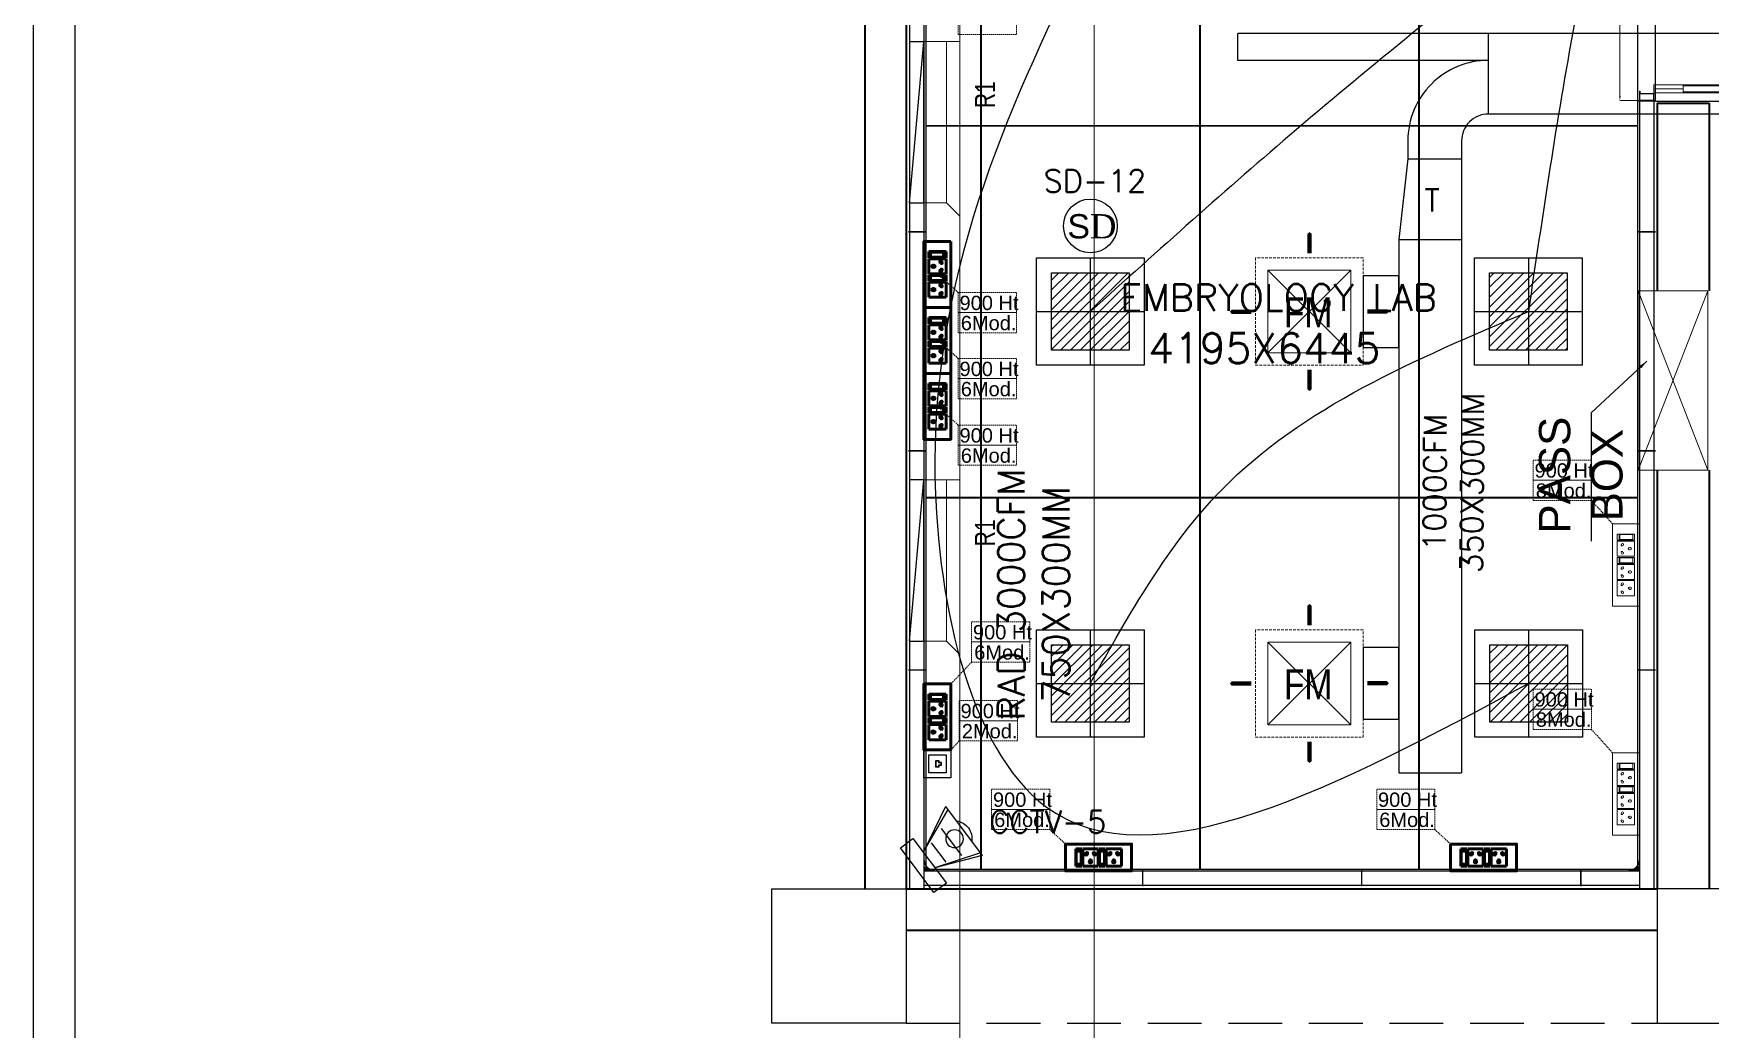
# Model space of a CAD drawing. Extents: x 3505867 to 3988380, y -625948 to -590408.
# Drawn here: x 3505867 to 3515231, y -613738 to -608179 of the extents above; entities that cross this region are included whole.
import ezdxf
from ezdxf.enums import TextEntityAlignment as Align

# ---------------------------------------------------------------- set-up
doc = ezdxf.new("R2010")
doc.units = 0
doc.header["$LTSCALE"] = 6
doc.header["$MEASUREMENT"] = 0
for name, pattern in [('1', [0]), ('CONTINU', [0]), ('DASHED', [0.75, 0.5, -0.25]), ('DASHED2', [0.375, 0.25, -0.125]), ('HIDDEN', [0.375, 0.25, -0.125])]:
    doc.linetypes.add(name, pattern=pattern)
doc.layers.get('0').update_dxf_attribs({"linetype": 'CONTINUOUS'})
doc.layers.get('Defpoints').update_dxf_attribs({"linetype": 'CONTINUOUS'})
for name, color, linetype, lineweight in [('0 Room description', 6, 'CONTINUOUS', 5), ('0 Room Dimensions', 7, 'CONTINUOUS', 0), ('Ahlada 50mm Ceiling Panels', 191, 'CONTINUOUS', 0), ('Ahlada Coving', 3, 'CONTINUOUS', 0), ('Double Leaf Door', 4, 'CONTINUOUS', 18), ('ELE- DBS', 1, 'CONTINUOUS', 9), ('ELE. 2N0S OF 6-16 UPS SOCKETS', 191, 'CONTINUOUS', 15), ('ELE. DB', 1, 'CONTINUOUS', 9), ('FA-BELOW SMOKE DERECTOR', 1, 'CONTINUOUS', 25), ('HTL-AC UNIT', 5, 'CONTINUOUS', 25), ('MEP_HVAC_RA_DUCT', 1, 'CONTINUOUS', 9), ('MEP_HVAC_RA_RAISERS', 3, 'CONTINUOUS', 0), ('Partition-80WP', 7, 'CONTINUOUS', 5), ('Supply Diffusers', 3, 'CONTINUOUS', 0), ('WALL', 10, 'CONTINUOUS', 35), ('WIN', 151, 'CONTINUOUS', 9)]:
    doc.layers.add(name, color=color, linetype=linetype, lineweight=lineweight)
for name, color, linetype in [('80 mm Wall', 5, 'CONTINUOUS'), ('Chajja', 7, 'CONTINUOUS'), ('COL', 5, 'CONTINUOUS'), ('DIM', 7, 'CONTINUOUS'), ('ELE-8M 6-16A UPS SOCKET', 223, 'CONTINUOUS'), ('ELE.LAN POINT', 3, 'CONTINUOUS'), ('FA-FIRE TEXT', 7, 'CONTINUOUS'), ('LV.CC CEMARA', 66, 'CONTINUOUS'), ('MEP_HVAC_SUPPLY_AIR_DUCT', 3, 'CONTINUOUS'), ('MEP_HVAC_SUPPLY_DIFFUSER', 5, 'CONTINUOUS'), ('MEP_HVAC_TEXT', 7, 'CONTINUOUS'), ('TEXT', 5, 'CONTINUOUS')]:
    doc.layers.add(name, color=color, linetype=linetype)
doc.layers.add('CFT_LOOPING', color=7, linetype='1', lineweight=0, true_color=0xd6d600)
doc.layers.add('ELE-42W EMERGENCY DOWN LIGHT', color=7, linetype='CONTINUOUS', true_color=0x608ec6)
doc.layers.add('ELE-LIGHTING WIRING', color=7, linetype='CONTINUOUS', true_color=0x63d7b6)
doc.styles.add('ARIAL', font='')
doc.styles.add('ARIEL', font='', dxfattribs={"width": 0.75})
doc.styles.add('PDF Times New Roman', font='')
doc.styles.add('ROMAN', font='', dxfattribs={"width": 0.8})
doc.styles.add('ROMANS', font='romans.shx')
doc.styles.add('SIMPLEX', font='SIMPLEX')
doc.styles.get("Standard").update_dxf_attribs({"font": 'SIMPLEX'})
doc.styles.add('VERDANA', font='')
doc.styles.get('ARIAL').set_extended_font_data('Arial')
doc.styles.get('ARIEL').set_extended_font_data('SansSerif')
doc.styles.get('PDF Times New Roman').set_extended_font_data('Times New Roman')
doc.styles.get('ROMAN').set_extended_font_data('Arial')
doc.styles.get('VERDANA').set_extended_font_data('Verdana')
doc.dimstyles.new('AEPL1', dxfattribs={"dimtxt": 100, "dimasz": 25, "dimexe": 1.25, "dimexo": 50, "dimtad": 0, "dimdec": 0, "dimtxsty": 'ROMANS', "dimcen": 2.5, "dimclrd": 250, "dimclre": 250, "dimadec": 0, "dimazin": 0, "dimtfac": 1, "dimtdec": 0, "dimtmove": 0, "dimatfit": 3, "dimfxl": 1, "dimlwd": 0, "dimlwe": 0, "dimarcsym": 0})
doc.dimstyles.new('TEXT', dxfattribs={"dimscale": 0, "dimtxt": 500, "dimasz": 100, "dimexe": 75, "dimexo": 100, "dimgap": 50, "dimtad": 0, "dimdec": 0, "dimzin": 0, "dimdsep": 46, "dimtxsty": 'ARIAL', "dimblk": 'OBLIQUE', "dimcen": 0.09, "dimdle": 100, "dimclrd": 256, "dimclre": 256, "dimclrt": 6, "dimadec": 0, "dimazin": 0, "dimtfac": 1, "dimtdec": 0, "dimtofl": 0, "dimtmove": 2, "dimatfit": 3, "dimfxl": 1, "dimfrac": 2, "dimtolj": 1, "dimtzin": 0, "dimarcsym": 0})

# ---------------------------------------------------------------- blocks, each defined once
blk = doc.blocks.new('_Oblique')
at = {"color": 0, "linetype": 'ByBlock', "lineweight": -2}
blk.add_line((-0.5, -0.5), (0.5, 0.5), dxfattribs=at)
blk = doc.blocks.new('1500x80')
at = {"layer": 'Double Leaf Door'}
for points in [[(99336.2, -25417.9), (99341.1, -25417.9), (99341.1, -25121.4), (99336.2, -25121.4)], [(99379.8, -25121.4), (99374.8, -25121.4), (99374.8, -25417.9), (99379.8, -25417.9)], [(100704.2, -25121.4), (100709.2, -25121.4), (100709.2, -25417.9), (100704.2, -25417.9)], [(100747.8, -25417.9), (100742.9, -25417.9), (100742.9, -25121.4), (100747.8, -25121.4)]]:
    blk.add_hatch(color=6, dxfattribs=at).paths.add_polyline_path(points)
at = {"layer": 'Double Leaf Door', "color": 8}
for p, q in [((99321.8, -24985.1), (99321.8, -25003.1)), ((99336.2, -24983.1), (99323.7, -24983.1)), ((99336.2, -25581.8), (99336.2, -24927.6)), ((99336.2, -24927.6), (99379.8, -24927.6)), ((99336.2, -24983.1), (99336.2, -25005)), ((99358, -25121.4), (99358, -24927.6)), ((99379.8, -24927.6), (99379.8, -25581.8)), ((100747.8, -24927.6), (100704.2, -24927.6)), ((100704.2, -24927.6), (100704.2, -25581.8)), ((100726, -25121.4), (100726, -24927.6)), ((100747.8, -25581.8), (100747.8, -24927.6)), ((100747.8, -24983.1), (100760.3, -24983.1)), ((100747.8, -24983.1), (100747.8, -25005)), ((100762.2, -24985.1), (100762.2, -25003.1)), ((99323.7, -25005), (99336.2, -25005)), ((100760.3, -25005), (100747.8, -25005)), ((99358, -25581.8), (99358, -25417.9)), ((100726, -25581.8), (100726, -25417.9)), ((99292, -25581.8), (99292, -25661.8)), ((99332.2, -25581.8), (99292, -25581.8)), ((99294, -25583.8), (99294, -25659.8)), ((99330.2, -25583.8), (99294, -25583.8)), ((99330.2, -25658.9), (99330.2, -25583.8)), ((99332.2, -25656.9), (99332.2, -25581.8)), ((99344.1, -25656.9), (99332.2, -25656.9)), ((99379.8, -25581.8), (99336.2, -25581.8)), ((99344.1, -25661.8), (99344.1, -25656.9)), ((100704.2, -25581.8), (100747.8, -25581.8)), ((100739.9, -25661.8), (100739.9, -25656.9)), ((100739.9, -25656.9), (100751.8, -25656.9)), ((100751.8, -25656.9), (100751.8, -25581.8)), ((100751.8, -25581.8), (100792, -25581.8)), ((100753.8, -25658.9), (100753.8, -25583.8)), ((100753.8, -25583.8), (100790, -25583.8)), ((100790, -25583.8), (100790, -25659.8)), ((100792, -25581.8), (100792, -25661.8)), ((99292, -25661.8), (99332.2, -25661.8)), ((99294, -25659.8), (99332.2, -25659.8)), ((99342.1, -25658.9), (99330.2, -25658.9)), ((99332.2, -25659.8), (99342.1, -25659.8)), ((99332.2, -25661.8), (99344.1, -25661.8)), ((99342.1, -25659.8), (99342.1, -25658.9)), ((100751.8, -25661.8), (100739.9, -25661.8)), ((100741.9, -25659.8), (100741.9, -25658.9)), ((100741.9, -25658.9), (100753.8, -25658.9)), ((100751.8, -25659.8), (100741.9, -25659.8)), ((100790, -25659.8), (100751.8, -25659.8)), ((100792, -25661.8), (100751.8, -25661.8))]:
    blk.add_line(p, q, dxfattribs=at)
at = {"layer": 'Double Leaf Door', "color": 6}
for p, q in [((99379.8, -25121.4), (99336.2, -25121.4)), ((99336.2, -25121.4), (99336.2, -25417.9)), ((99341.1, -25417.9), (99341.1, -25121.4)), ((99374.8, -25417.9), (99374.8, -25121.4)), ((99379.8, -25417.9), (99379.8, -25121.4)), ((100704.2, -25417.9), (100704.2, -25121.4)), ((100704.2, -25121.4), (100747.8, -25121.4)), ((100709.2, -25417.9), (100709.2, -25121.4)), ((100742.9, -25417.9), (100742.9, -25121.4)), ((100747.8, -25121.4), (100747.8, -25417.9)), ((99336.2, -25417.9), (99379.8, -25417.9)), ((100747.8, -25417.9), (100704.2, -25417.9))]:
    blk.add_line(p, q, dxfattribs=at)
at = {"layer": 'Double Leaf Door', "color": 6, "ltscale": 100}
for p, q in [((99374.8, -25121.4), (99374.8, -25417.9)), ((100709.2, -25121.4), (100709.2, -25417.9))]:
    blk.add_line(p, q, dxfattribs=at)
at = {"layer": 'Double Leaf Door', "color": 6}
for points in [[(99336.2, -25121.4), (99336.2, -25417.9), (99341.1, -25417.9), (99341.1, -25121.4), (99336.2, -25121.4)], [(99379.8, -25121.4), (99379.8, -25417.9), (99374.8, -25417.9), (99374.8, -25121.4), (99379.8, -25121.4)], [(100704.2, -25121.4), (100704.2, -25417.9), (100709.2, -25417.9), (100709.2, -25121.4), (100704.2, -25121.4)], [(100747.8, -25121.4), (100747.8, -25417.9), (100742.9, -25417.9), (100742.9, -25121.4), (100747.8, -25121.4)]]:
    blk.add_lwpolyline(points, dxfattribs=at)
at = {"layer": 'Double Leaf Door', "ltscale": 5000}
for points in [[(99336.2, -25121.4), (99336.2, -25417.9), (99341.1, -25417.9), (99341.1, -25121.4), (99336.2, -25121.4)], [(100747.8, -25121.4), (100747.8, -25417.9), (100742.9, -25417.9), (100742.9, -25121.4), (100747.8, -25121.4)]]:
    blk.add_lwpolyline(points, dxfattribs=at)
at = {"layer": 'Double Leaf Door', "color": 8}
for centre, radius, start, end in [((99321.8, -24994.1), 3.72, 90, 270), ((99323.7, -24985.1), 1.98, 90, 180), ((99175.8, -25796.3), 892.3, 13.90597, 76.78637), ((100908.2, -25796.3), 892.3, 103.21363, 166.09403), ((100760.3, -24985.1), 1.98, 0, 90), ((100762.2, -24994.1), 3.72, 270, 90), ((99323.7, -25003.1), 1.98, 180, 270), ((100760.3, -25003.1), 1.98, 270, 0)]:
    blk.add_arc(centre, radius, start, end, dxfattribs=at)
blk = doc.blocks.new('*D135')
at = {"layer": 'Defpoints', "color": 0, "linetype": 'ByBlock'}
for p in [(-29068.9, 6885.2), (-28920, 6885.2), (-28920, 5385.2)]:
    blk.add_point(p, dxfattribs=at)
at = {"layer": 'DIM', "color": 250, "linetype": 'ByBlock', "lineweight": 0}
for p, q in [((-28970, 6885.2), (-29070.1, 6885.2)), ((-29068.9, 6860.2), (-29068.9, 6304.8)), ((-29068.9, 5410.2), (-29068.9, 5965.5)), ((-28970, 5385.2), (-29070.1, 5385.2))]:
    blk.add_line(p, q, dxfattribs=at)
at = {"layer": 'DIM', "color": 250, "linetype": 'ByBlock'}
for points in [[(-29064.7, 6860.2), (-29073, 6860.2), (-29068.9, 6885.2)], [(-29073, 5410.2), (-29064.7, 5410.2), (-29068.9, 5385.2)]]:
    blk.add_solid(points, dxfattribs=at)
at = {"layer": 'DIM', "color": 0, "linetype": 'ByBlock', "insert": (-29068.9, 6135.2), "char_height": 100, "attachment_point": 5, "rotation": 90, "style": 'ROMANS'}
blk.add_mtext('1500', dxfattribs=at)
blk = doc.blocks.new('A010004 Mezz.F. Layout Plan$0$b & c')
at = {"layer": 'Ahlada Coving', "color": 3}
for p, q in [((-4.1, 40.9), (-5.7, 42.5)), ((-2.7, 7.8), (-3.7, 7.8)), ((-3.7, 7.8), (-2.7, 6)), ((4.9, 15.3), (-2.7, 7.8)), ((-2.7, 6), (5.7, 14.4)), ((8.7, 11.4), (0.3, 3)), ((0.3, 3), (2.1, 2)), ((2.1, 3), (9.7, 10.6)), ((2.1, 2), (2.1, 3)), ((36.9, 0), (35.3, 1.6))]:
    blk.add_line(p, q, dxfattribs=at)
blk.add_lwpolyline([(-5.7, 30.7), (-5.7, 5.7), (0, 0), (25, 0), (22.8, 1.5), (13.2, 1.5), (3.6, 4.5), (3.6, 1.5), (0.6, 1.5), (-4.2, 6.3), (-4.2, 9.3), (-1.2, 9.3), (-4.2, 18.9), (-4.2, 28.4), (-5.7, 30.7)], dxfattribs=at)
for radius, start, end in [(44, 181.95475, 220.59761), (42.5, 184.1661, 265.90598), (44, 222.22858, 227.77458), (44, 229.40556, 268.11195)]:
    blk.add_arc((38.3, 44), radius, start, end, dxfattribs=at)
blk = doc.blocks.new('54W EME')
at = {"layer": 'ELE-42W EMERGENCY DOWN LIGHT'}
h = blk.add_hatch(dxfattribs=at)
h.set_pattern_fill('ANSI31', color=8, scale=312.5, style=0)
h.paths.add_polyline_path([(-216.4, -216.4), (-216.4, 216.4), (216.4, 216.4), (216.4, -216.4)])
for p, q in [((0, 300), (0, -300)), ((-300, 0), (300, 0))]:
    blk.add_line(p, q, dxfattribs=at)
for points in [[(-300, -300), (-300, 300), (300, 300), (300, -300)], [(-216.4, -216.4), (-216.4, 216.4), (216.4, 216.4), (216.4, -216.4)]]:
    blk.add_lwpolyline(points, close=True, dxfattribs=at)
blk = doc.blocks.new('WDD')
at = {"layer": 'ELE-LIGHTING WIRING', "color": 254, "linetype": 'ByBlock'}
for points in [[(4737.8, 6829.1), (4480.5, 5572.2), (4225, 3972.5)], [(1779, 6048.5), (911.2, 3133.4), (1529.2, 1210.4), (4226.4, 1896.5)], [(4225, 6048.5), (2929, 4987.5), (1779, 3972.5)], [(1779, 1896.5), (2512.5, 2977.8), (4225, 3972.5)]]:
    blk.add_spline(points, degree=3, dxfattribs=at)
at = {"layer": 'ELE-42W EMERGENCY DOWN LIGHT', "linetype": 'ByBlock'}
for p in [(1779, 3972.5), (4225, 3972.5), (1779, 1896.5), (4226.4, 1896.5)]:
    blk.add_blockref('54W EME', p, dxfattribs=at)
blk = doc.blocks.new('5Y3AQY')
at = {"layer": 'ELE. 2N0S OF 6-16 UPS SOCKETS', "color": 72, "lineweight": 50}
for p, q in [((-311.5, -26.5), (-277.7, -26.5)), ((-311.5, -123.5), (-311.5, -26.5)), ((-311.5, -123.5), (-311.5, -26.5)), ((-308.7, -37), (-280.5, -37)), ((-308.7, -113), (-308.7, -37)), ((-308.7, -40.4), (-280.5, -40.4)), ((-280.5, -37), (-280.5, -113)), ((-277.7, -26.5), (-277.7, -123.5)), ((-272.1, -26.5), (-272.1, -123.5)), ((-187.1, -26.5), (-272.1, -26.5)), ((-187.1, -123.5), (-187.1, -26.5)), ((-181.4, -26.5), (-147.6, -26.5)), ((-181.4, -123.5), (-181.4, -26.5)), ((-181.4, -123.5), (-181.4, -26.5)), ((-178.6, -37), (-150.4, -37)), ((-178.6, -113), (-178.6, -37)), ((-178.6, -40.4), (-150.4, -40.4)), ((-150.4, -37), (-150.4, -113)), ((-147.6, -26.5), (-147.6, -123.5)), ((-57, -26.5), (-142, -26.5)), ((-142, -26.5), (-142, -123.5)), ((-57, -123.5), (-57, -26.5)), ((-311.5, -123.5), (-277.7, -123.5)), ((-277.7, -123.5), (-311.5, -123.5)), ((-280.5, -113), (-308.7, -113)), ((-272.1, -123.5), (-187.1, -123.5)), ((-181.4, -123.5), (-147.6, -123.5)), ((-147.6, -123.5), (-181.4, -123.5)), ((-150.4, -113), (-178.6, -113)), ((-142, -123.5), (-57, -123.5))]:
    blk.add_line(p, q, dxfattribs=at)
blk.add_lwpolyline([(-368.5, 0), (0, 0), (0, -150), (-368.5, -150)], close=True, dxfattribs=at)
for centre, radius, start, end in [((-253.8, -56.1), 5.7, 87.48997, 354.73109), ((-249.3, -52.1), 4.6, 284.90486, 157.31619), ((-229.6, -92.3), 4.22, 341.40312, 198.59688), ((-209.8, -52.1), 4.6, 22.68381, 255.09514), ((-205.3, -56.1), 5.7, 185.26891, 92.51003), ((-123.7, -56.1), 5.7, 87.48997, 354.73109), ((-119.2, -52.1), 4.6, 284.90486, 157.31619), ((-99.5, -92.3), 4.22, 341.40312, 198.59688), ((-79.7, -52.1), 4.6, 22.68381, 255.09514), ((-75.2, -56.1), 5.7, 185.26891, 92.51003), ((-229.6, -99), 6.62, 127.15837, 52.84163), ((-99.5, -99), 6.62, 127.15837, 52.84163)]:
    blk.add_arc(centre, radius, start, end, dxfattribs=at)
blk = doc.blocks.new('543E')
at = {"layer": 'ELE. 2N0S OF 6-16 UPS SOCKETS', "color": 72, "linetype": 'ByBlock'}
for p, q in [((-123.5, -57), (-123.5, -90.8)), ((-26.5, -57), (-123.5, -57)), ((-26.5, -57), (-123.5, -57)), ((-123.5, -90.8), (-26.5, -90.8)), ((-113, -59.8), (-113, -88)), ((-37, -59.8), (-113, -59.8)), ((-113, -88), (-37, -88)), ((-109.6, -59.8), (-109.6, -88)), ((-37, -88), (-37, -59.8)), ((-26.5, -57), (-26.5, -90.8)), ((-26.5, -90.8), (-26.5, -57)), ((-123.5, -96.4), (-26.5, -96.4)), ((-123.5, -181.4), (-123.5, -96.4)), ((-26.5, -181.4), (-123.5, -181.4)), ((-123.5, -187.1), (-123.5, -220.9)), ((-26.5, -187.1), (-123.5, -187.1)), ((-26.5, -187.1), (-123.5, -187.1)), ((-26.5, -96.4), (-26.5, -181.4)), ((-26.5, -187.1), (-26.5, -220.9)), ((-26.5, -220.9), (-26.5, -187.1)), ((-123.5, -220.9), (-26.5, -220.9)), ((-123.5, -311.5), (-123.5, -226.5)), ((-123.5, -226.5), (-26.5, -226.5)), ((-113, -189.9), (-113, -218)), ((-37, -189.9), (-113, -189.9)), ((-113, -218), (-37, -218)), ((-109.6, -189.9), (-109.6, -218)), ((-37, -218), (-37, -189.9)), ((-26.5, -226.5), (-26.5, -311.5)), ((-26.5, -311.5), (-123.5, -311.5)), ((-123.5, -402.2), (-123.5, -317.1)), ((-123.5, -317.1), (-26.5, -317.1)), ((-26.5, -317.1), (-26.5, -402.2)), ((-26.5, -402.2), (-123.5, -402.2))]:
    blk.add_line(p, q, dxfattribs=at)
blk.add_lwpolyline([(-150, 0), (-150, -459.1), (0, -459.1), (0, 0)], close=True, dxfattribs=at)
for centre, radius, start, end in [((-97.9, -119.2), 4.6, 112.68381, 345.09514), ((-97.9, -158.6), 4.6, 14.90486, 247.31619), ((-93.9, -114.7), 5.7, 275.26891, 182.51003), ((-93.9, -163.1), 5.7, 177.48997, 84.73109), ((-57.7, -138.9), 4.22, 71.40312, 288.59688), ((-51, -138.9), 6.62, 217.15837, 142.84163), ((-97.9, -249.3), 4.6, 112.68381, 345.09514), ((-93.9, -244.8), 5.7, 275.26891, 182.51003), ((-57.7, -269), 4.22, 71.40312, 288.59688), ((-51, -269), 6.62, 217.15837, 142.84163), ((-97.9, -288.7), 4.6, 14.90486, 247.31619), ((-97.9, -339.9), 4.6, 112.68381, 345.09514), ((-93.9, -293.2), 5.7, 177.48997, 84.73109), ((-93.9, -335.4), 5.7, 275.26891, 182.51003), ((-57.7, -359.7), 4.22, 71.40312, 288.59688), ((-51, -359.7), 6.62, 217.15837, 142.84163), ((-97.9, -379.4), 4.6, 14.90486, 247.31619), ((-93.9, -383.9), 5.7, 177.48997, 84.73109)]:
    blk.add_arc(centre, radius, start, end, dxfattribs=at)
blk = doc.blocks.new('SFDS')
at = {"layer": 'CFT_LOOPING', "color": 7, "linetype": 'DASHED2', "ltscale": 5}
for p, q in [((1041.3, 4079), (925, 4182.5)), ((1041.3, 3710.5), (925, 3814)), ((1041.3, 3339.2), (925, 3442.7)), ((4576.9, 2918.6), (4695, 2787.5)), ((1116.3, 2015.6), (1000, 1893.9)), ((4576.9, 1640.3), (4695, 1509.1)), ((1552.8, 1080.8), (1640.8, 1000)), ((3702.8, 1080.8), (3790.8, 1000))]:
    blk.add_line(p, q, dxfattribs=at)
for points in [[(1041.3, 5631.8), (1366.1, 5631.8), (1366.1, 5519.3), (1041.3, 5519.3)], [(1041.3, 4079), (1366.1, 4079), (1366.1, 3966.5), (1041.3, 3966.5)], [(1041.3, 3966.5), (1366.1, 3966.5), (1366.1, 3854), (1041.3, 3854)], [(1041.3, 3710.5), (1366.1, 3710.5), (1366.1, 3598), (1041.3, 3598)], [(1041.3, 3598), (1366.1, 3598), (1366.1, 3485.5), (1041.3, 3485.5)], [(1041.3, 3339.2), (1366.1, 3339.2), (1366.1, 3226.7), (1041.3, 3226.7)], [(1041.3, 3226.7), (1366.1, 3226.7), (1366.1, 3114.2), (1041.3, 3114.2)], [(1116.3, 2240.6), (1441.1, 2240.6), (1441.1, 2128.1), (1116.3, 2128.1)], [(1116.3, 2128.1), (1441.1, 2128.1), (1441.1, 2015.6), (1116.3, 2015.6)], [(4252, 1865.3), (4576.9, 1865.3), (4576.9, 1752.8), (4252, 1752.8)], [(4252, 1752.8), (4576.9, 1752.8), (4576.9, 1640.3), (4252, 1640.3)], [(1228, 1305.8), (1552.8, 1305.8), (1552.8, 1193.3), (1228, 1193.3)], [(3378, 1305.8), (3702.8, 1305.8), (3702.8, 1193.3), (3378, 1193.3)], [(1228, 1193.3), (1552.8, 1193.3), (1552.8, 1080.8), (1228, 1080.8)], [(3378, 1193.3), (3702.8, 1193.3), (3702.8, 1080.8), (3378, 1080.8)]]:
    blk.add_lwpolyline(points, close=True, dxfattribs=at)
at = {"layer": 'CFT_LOOPING', "color": 7, "linetype": 'DASHED2', "ltscale": 5, "elevation": 0}
for points in [[(4252, 3143.6), (4576.9, 3143.6), (4576.9, 3031.1), (4252, 3031.1)], [(4252, 3031.1), (4576.9, 3031.1), (4576.9, 2918.6), (4252, 2918.6)]]:
    blk.add_lwpolyline(points, close=True, dxfattribs=at)
at = {"layer": 'ELE-8M 6-16A UPS SOCKET', "color": 254, "linetype": 'ByBlock'}
for p in [(4845, 2787.5), (4845, 1509.1)]:
    blk.add_blockref('543E', p, dxfattribs=at)
at = {"layer": 'ELE. 2N0S OF 6-16 UPS SOCKETS', "color": 3, "linetype": 'ByBlock', "rotation": 270}
for p in [(1000, 3995.4), (1000, 3626.9), (1000, 3258.5), (1000, 1525.5)]:
    blk.add_blockref('5Y3AQY', p, dxfattribs=at)
at = {"layer": 'ELE. 2N0S OF 6-16 UPS SOCKETS', "color": 3, "linetype": 'ByBlock'}
for p in [(2009.2, 1000), (4159.2, 1000)]:
    blk.add_blockref('5Y3AQY', p, dxfattribs=at)
at = {"layer": 'TEXT', "color": 7, "char_height": 80, "attachment_point": 1}
for s, insert, width in [('\\A1;{\\fArial|b0|i0|c0|p34;900 Ht\\P}', (1048.7, 4060.9), 8957.987), ('\\A1;{\\fArial|b0|i0|c0|p34;6Mod.\\P}', (1055.7, 3948.4), 352.575), ('\\A1;{\\fArial|b0|i0|c0|p34;900 Ht\\P}', (1048.7, 3692.4), 8957.987), ('\\A1;{\\fArial|b0|i0|c0|p34;6Mod.\\P}', (1055.7, 3579.9), 352.575), ('\\A1;{\\fArial|b0|i0|c0|p34;900 Ht\\P}', (1048.7, 3321.1), 8957.987), ('\\A1;{\\fArial|b0|i0|c0|p34;6Mod.\\P}', (1055.7, 3208.6), 352.575), ('\\A1;{\\fArial|b0|i0|c0|p34;900 Ht\\P}', (4259.5, 3125.5), 8957.987), ('\\A1;{\\fArial|b0|i0|c0|p34;8Mod.\\P}', (4266.5, 3013), 352.575), ('\\A1;{\\fArial|b0|i0|c0|p34;900 Ht\\P}', (1123.7, 2222.5), 8957.987), ('\\A1;{\\fArial|b0|i0|c0|p34;6Mod.\\P}', (1130.7, 2110), 352.575), ('\\A1;{\\fArial|b0|i0|c0|p34;900 Ht\\P}', (4259.5, 1847.2), 8957.987), ('\\A1;{\\fArial|b0|i0|c0|p34;8Mod.\\P}', (4266.5, 1734.7), 352.575), ('\\A1;{\\fArial|b0|i0|c0|p34;900 Ht\\P}', (1235.5, 1287.7), 8957.987), ('\\A1;{\\fArial|b0|i0|c0|p34;900 Ht\\P}', (3385.5, 1287.7), 8957.987), ('\\A1;{\\fArial|b0|i0|c0|p34;6Mod.\\P}', (1242.5, 1175.2), 352.575), ('\\A1;{\\fArial|b0|i0|c0|p34;6Mod.\\P}', (3392.5, 1175.2), 352.575)]:
    blk.add_mtext(s, dxfattribs=dict(at, insert=insert, width=width))
blk = doc.blocks.new('CC CEMARA')
at = {"layer": 'LV.CC CEMARA', "linetype": 'ByBlock'}
for p, q in [((46.7, -104.5), (105.3, -34.9)), ((239.6, -66.6), (64.7, -12.2)), ((232.1, -75.7), (64.7, -12.2)), ((81.3, -159.1), (162.8, -62.4)), ((94.5, -242.4), (18.6, -67.1)), ((18.6, -67.1), (104.2, -230.6)), ((94.5, -242.4), (239.6, -66.6))]:
    blk.add_line(p, q, dxfattribs=at)
blk.add_lwpolyline([(110.8, 42.8), (66.4, 79.7), (-66.4, -79.7), (-22, -116.7)], close=True, dxfattribs=at)
blk.add_circle((133.5, -123.5), 32.9, dxfattribs=at)
blk.add_arc((131.6, -123.6), 66.7, 275.37023, 5.54124, dxfattribs=at)
blk = doc.blocks.new('SMOKE DETECTOR')
at = {"layer": 'FA-BELOW SMOKE DERECTOR', "color": 7}
blk.add_circle((931029, -118294), 166, dxfattribs=at)
at = {"layer": 'FA-BELOW SMOKE DERECTOR', "insert": (930887, -118373), "char_height": 150, "attachment_point": 7, "style": 'PDF Times New Roman'}
blk.add_mtext('{\\fArial|b0|i0|c0|p34;S}D', dxfattribs=at)
blk = doc.blocks.new('Voice')
at = {"layer": 'ELE.LAN POINT', "color": 6}
for points in [[(0, -31.8), (127.9, -31.8), (127.9, 92), (0, 92)], [(21.9, -10), (106, -10), (106, 70.1), (21.9, 70.1)], [(77.3, 21.4), (69.7, 21.4), (69.7, 11.7), (58.1, 11.7), (58.1, 21.4), (50.6, 21.4), (50.6, 38.7), (77.3, 38.7)], [(75.9, 22.8), (68.4, 22.8), (68.4, 13), (59.5, 13), (59.5, 22.8), (52, 22.8), (52, 37.4), (75.9, 37.4)]]:
    blk.add_lwpolyline(points, close=True, dxfattribs=at)
blk = doc.blocks.new('EFRWR')
at = {"layer": 'CFT_LOOPING', "color": 7, "linetype": 'DASHED2', "ltscale": 5}
blk.add_line((1047, 1575.7), (1000, 1525.1), dxfattribs=at)
for points in [[(1047, 1800.7), (1371.8, 1800.7), (1371.8, 1688.2), (1047, 1688.2)], [(1047, 1688.2), (1371.8, 1688.2), (1371.8, 1575.7), (1047, 1575.7)]]:
    blk.add_lwpolyline(points, close=True, dxfattribs=at)
at = {"layer": 'ELE.LAN POINT', "color": 7, "xscale": -1.211286963933217, "yscale": 1.211286963933217, "zscale": 1.211286963933217, "rotation": 89.99999999999977}
blk.add_blockref('Voice', (961.4, 1525.1), dxfattribs=at)
at = {"layer": 'FA-BELOW SMOKE DERECTOR', "color": 6, "xscale": 0.9035551315104862, "yscale": 0.9035551315104862, "zscale": 0.9035551315104862}
blk.add_blockref('SMOKE DETECTOR', (-839456.8, 111335.4), dxfattribs=at)
at = {"layer": 'LV.CC CEMARA', "xscale": -1.500000000000001, "yscale": 1.5, "zscale": 1.5, "rotation": 177.2623958888427}
blk.add_blockref('CC CEMARA', (812.1, 853.9), dxfattribs=at)
at = {"layer": 'FA-FIRE TEXT', "color": 200, "linetype": 'CONTINU', "char_height": 125, "width": 349.838, "attachment_point": 1, "style": 'ROMANS'}
for s, insert in [('{\\C256;SD-12\\P}', (1518, 4764.4)), ('{\\C256;CCTV-5\\P}', (1214.4, 1186.5))]:
    blk.add_mtext(s, dxfattribs=dict(at, insert=insert))
at = {"layer": 'TEXT', "color": 7, "char_height": 80, "attachment_point": 1}
for s, insert, width in [('\\A1;{\\fArial|b0|i0|c0|p34;900 Ht\\P}', (1054.4, 1782.6), 8957.987), ('\\A1;{\\fArial|b0|i0|c0|p34;2Mod.\\P}', (1061.4, 1670.1), 352.575)]:
    blk.add_mtext(s, dxfattribs=dict(at, insert=insert, width=width))
blk = doc.blocks.new('FM3')
at = {"layer": 'Supply Diffusers'}
for p, q in [((234.6, -234.9), (-235.4, 235.1)), ((-235.4, -234.9), (234.6, 235.1))]:
    blk.add_line(p, q, dxfattribs=at)
at = {"layer": 'Supply Diffusers', "color": 7}
for points in [[(0.6, 451.1, 0, 150, 0), (0.6, 390.6, 25, 25, 0), (0.6, 330.1, 25, 25, 0)], [(-451.4, -0.9, 0, 150, 0), (-390.9, -0.9, 25, 25, 0), (-330.4, -0.9, 25, 25, 0)], [(450.6, 1.1, 0, 150, 0), (390.1, 1.1, 25, 25, 0), (329.6, 1.1, 25, 25, 0)], [(0.6, -450.9, 0, 150, 0), (0.6, -390.4, 25, 25, 0), (0.6, -329.9, 25, 25, 0)]]:
    blk.add_lwpolyline(points, format="xyseb", dxfattribs=at)
at = {"layer": 'Supply Diffusers', "linetype": 'DASHED', "ltscale": 5}
blk.add_lwpolyline([(-305.4, -304.9), (304.6, -304.9), (304.6, 305.1), (-305.4, 305.1)], close=True, dxfattribs=at)
at = {"layer": 'Supply Diffusers'}
blk.add_lwpolyline([(-235.4, -234.9), (234.6, -234.9), (234.6, 235.1), (-235.4, 235.1)], close=True, dxfattribs=at)
at = {"layer": 'Supply Diffusers', "style": 'ROMAN', "width": 0.8}
blk.add_text('FM', height=170, dxfattribs=at).set_placement((-144.4, -89.7))
blk = doc.blocks.new('SA DIFFUSER 600X600MM')
at = {"layer": 'Supply Diffusers', "color": 1, "xscale": 0.9836065573758823, "yscale": 0.9836065573758823, "zscale": 0.9836065573758823}
blk.add_blockref('FM3', (1302829.9, -127949.5, 14384.8), dxfattribs=at)
blk = doc.blocks.new('RA_RAISER')
at = {"layer": 'MEP_HVAC_RA_RAISERS', "lineweight": 25}
blk.add_line((3561965.8, -606672.8), (3562865.8, -606752.8), dxfattribs=at)
blk.add_lwpolyline([(3562865.8, -606672.8), (3561965.8, -606672.8), (3561965.8, -606752.8), (3562865.8, -606752.8)], close=True, dxfattribs=at)
blk.add_lwpolyline([(3562415.8, -606784, 0, 66.4, 0), (3562415.8, -606861.5, 0, 0, 0), (3562415.8, -606988.1, 0, 0, 0), (3562515.9, -606988.1, 0, 0, 0), (3562240.8, -607052.5, 0, 0, 0), (3562393.1, -607052.5, 0, 0, 0), (3562393.1, -607148, 0, 0, 0)], format="xyseb", dxfattribs=at)
at = {"layer": 'MEP_HVAC_RA_RAISERS', "lineweight": 25, "insert": (3562494.5, -607037.4), "char_height": 112.5, "width": 174.151, "attachment_point": 1, "style": 'ARIEL'}
blk.add_mtext('R1', dxfattribs=at)
blk = doc.blocks.new('DAD')
at = {"layer": 'MEP_HVAC_RA_DUCT', "linetype": 'ByBlock'}
for points in [[(1950, 6765, 0.414214), (1050, 5865), (1050, -100)], [(1950, 6015, 0.414214), (1800, 5865), (1800, -100)]]:
    blk.add_lwpolyline(points, format="xyb", dxfattribs=at)
for points, elevation in [([(850, 5479.2), (1050, 5479.2)], -92016.4), ([(1050, 5479.2), (975, 5479.2), (975, 4579.2), (1050, 4504.2)], -92016.4), ([(850, 4579.2), (975, 4579.2)], -92016.4), ([(850, 3033.2), (1050, 3033.2)], -92016.4), ([(1050, 3033.2), (975, 3033.2), (975, 2133.2), (1050, 2058.2)], -92016.4), ([(1800, 520), (1800, 2656.1)], -14384.8), ([(850, 2133.2), (975, 2133.2)], -92016.4)]:
    blk.add_lwpolyline(points, dxfattribs=dict(at, elevation=elevation))
at = {"layer": 'MEP_HVAC_RA_DUCT', "linetype": 'ByBlock', "elevation": -92016.4}
for points in [[(850, 5479.2), (975, 5479.2), (975, 4579.2), (850, 4579.2)], [(975, 5479.2), (1050, 5479.2), (1050, 4504.2), (975, 4579.2)], [(850, 3033.2), (975, 3033.2), (975, 2133.2), (850, 2133.2)], [(975, 3033.2), (1050, 3033.2), (1050, 2058.2), (975, 2133.2)]]:
    blk.add_lwpolyline(points, close=True, dxfattribs=at)
at = {"layer": 'MEP_HVAC_SUPPLY_AIR_DUCT', "linetype": 'ByBlock'}
for points in [[(7507.2, 5524.5), (2602, 5524.5)], [(4001.7, 5374.5), (2602, 5374.5), (2602, 5524.5)], [(4001.7, 5074.8), (4001.7, 5524.5)], [(3552, 4824.8), (3502, 4374.8)], [(3552, 4824.8), (3852, 4824.8)], [(3502, 4374.8), (3502, 1397)], [(3502, 4374.8), (3852, 4374.8)]]:
    blk.add_lwpolyline(points, dxfattribs=at)
for points in [[(4001.7, 5374.5), (4001.7, 5374.5, 0.414214), (3552, 4924.8), (3552, 4824.8)], [(7500, 5074.8), (4002, 5074.8, 0.414214), (3852, 4924.8), (3852, 1397)]]:
    blk.add_lwpolyline(points, format="xyb", dxfattribs=at)
for points in [[(3302, 3772.5), (3502, 3772.5), (3502, 4172.5), (3302, 4172.5)], [(3302, 1696.5), (3502, 1696.5), (3502, 2096.5), (3302, 2096.5)]]:
    blk.add_lwpolyline(points, close=True, dxfattribs=at)
at = {"layer": 'MEP_HVAC_SUPPLY_AIR_DUCT', "linetype": 'ByBlock', "elevation": 0}
blk.add_lwpolyline([(3502, 1397), (3852, 1397)], dxfattribs=at)
at = {"layer": 'MEP_HVAC_RA_RAISERS', "linetype": 'ByBlock', "rotation": 90}
for p in [(-605902.8, -3557386.7, -92016.4), (-605902.8, -3559832.7, -92016.4)]:
    blk.add_blockref('RA_RAISER', p, dxfattribs=at)
at = {"layer": 'MEP_HVAC_SUPPLY_DIFFUSER'}
for p in [(-1299827.5, 131921.9, -14384.8), (-1299827.5, 129845.9, -14384.8)]:
    blk.add_blockref('SA DIFFUSER 600X600MM', p, dxfattribs=at)
at = {"layer": 'MEP_HVAC_TEXT', "color": 0, "linetype": 'ByBlock', "style": 'VERDANA'}
for s, insert, char_height, width, attachment_point, rotation in [('{\\Fromans|c0;T}', (3730.6, 4656.1, -1610551), 125, 179.202, 3, 0.00688), ('\\pxqc;{\\Fromans|c0;1000CFM\\P350X300MM }', (3644.4, 3555.8), 125, 1072.158, 3, 89.51681), ('\\pxqc;{\\Fromans|c0;\\C1;RAD \\C0;3000CFM\\P750X300MM}', (1261.8, 1252.2, 0), 150, 2284.515, 1, 89.99312)]:
    blk.add_mtext(s, dxfattribs=dict(at, insert=insert, char_height=char_height, width=width, attachment_point=attachment_point, rotation=rotation))
blk = doc.blocks.new('CIVIL IVF')
at = {"layer": '80 mm Wall', "ltscale": 500}
for p, q in [((-33035, 7430.2), (-33035, 985.2)), ((-32955, 7430.2), (-32955, 985.2)), ((-28960, 5385.2), (-28960, 985.2)), ((-28880, 5385.2), (-28880, 985.2)), ((-32955, 1085.2), (-28960, 1085.2)), ((-32955, 1005.2), (-28960, 1005.2))]:
    blk.add_line(p, q, dxfattribs=at)
at = {"layer": '80 mm Wall', "color": 8, "ltscale": 500}
blk.add_line((-28880, 5385.2), (-28960, 5385.2), dxfattribs=at)
at = {"layer": 'Ahlada 50mm Ceiling Panels', "linetype": 'ByBlock', "lineweight": -2}
for p, q in [((-32945, 7320.2), (-32945, 1095.2)), ((-32639, 7320.2), (-32639, 1095.2)), ((-32636, 7320.2), (-32636, 1095.2)), ((-31416, 7320.2), (-31416, 1095.2)), ((-31413, 7320.2), (-31413, 1095.2)), ((-30193, 7320.2), (-30193, 1095.2)), ((-30190, 7320.2), (-30190, 1095.2)), ((-28970, 7320.2), (-28970, 1095.2)), ((-28870, 5380.2), (-28870, 7320.2)), ((-32945, 5247.2), (-28970, 5247.2)), ((-32945, 5244.2), (-28970, 5244.2)), ((-32945, 3171.2), (-28970, 3171.2)), ((-32945, 3168.2), (-28970, 3168.2)), ((-32945, 1095.2), (-28970, 1095.2))]:
    blk.add_line(p, q, dxfattribs=at)
at = {"layer": 'Ahlada 50mm Ceiling Panels', "color": 8, "linetype": 'ByBlock', "lineweight": -2}
blk.add_line((-28460, 5380.2), (-28870, 5380.2), dxfattribs=at)
at = {"layer": 'Chajja', "color": 8, "linetype": 'HIDDEN', "ltscale": 200}
blk.add_line((-33055, 235.2), (-10540, 235.2), dxfattribs=at)
at = {"layer": 'COL', "color": 8}
for points in [[(-33805, 985.2), (-33055, 985.2), (-33055, 235.2), (-33805, 235.2)], [(-28860, 235.2), (-28190, 235.2), (-28190, 985.2), (-28860, 985.2)]]:
    blk.add_lwpolyline(points, close=True, dxfattribs=at)
at = {"layer": 'Partition-80WP', "color": 8, "ltscale": 0.5}
for p, q in [((-28871, 5385.2), (-28966.3, 5385.2)), ((-28871, 5382.2), (-28966.3, 5382.2))]:
    blk.add_line(p, q, dxfattribs=at)
at = {"layer": 'Partition-80WP', "ltscale": 0.5}
for p, q in [((-32946, 4654.3, -92016.4), (-33041.3, 4654.3, -92016.4)), ((-32946, 4651.3, -92016.4), (-33041.3, 4651.3, -92016.4)), ((-28871, 4654.3, -92016.4), (-28966.3, 4654.3, -92016.4)), ((-28871, 4651.3, -92016.4), (-28966.3, 4651.3, -92016.4)), ((-32946, 3431.3, -92016.4), (-33041.3, 3431.3, -92016.4)), ((-32946, 3428.3, -92016.4), (-33041.3, 3428.3, -92016.4)), ((-28871, 3431.3, -92016.4), (-28966.3, 3431.3, -92016.4)), ((-28871, 3428.3, -92016.4), (-28966.3, 3428.3, -92016.4)), ((-32946, 2208.3, -92016.4), (-33041.3, 2208.3, -92016.4)), ((-32946, 2205.3, -92016.4), (-33041.3, 2205.3, -92016.4)), ((-28871, 2208.3, -92016.4), (-28966.3, 2208.3, -92016.4)), ((-28871, 2205.3, -92016.4), (-28966.3, 2205.3, -92016.4)), ((-31735, 1095.1, -92016.4), (-31735, 999.8, -92016.4)), ((-31732, 1095.1, -92016.4), (-31732, 999.8, -92016.4)), ((-30512, 1095.1, -92016.4), (-30512, 999.8, -92016.4)), ((-30509, 1095.1, -92016.4), (-30509, 999.8, -92016.4)), ((-29289, 1095.1, -92016.4), (-29289, 999.8, -92016.4)), ((-29286, 1095.1, -92016.4), (-29286, 999.8, -92016.4))]:
    blk.add_line(p, q, dxfattribs=at)
at = {"layer": 'WALL', "color": 8, "linetype": 'ByBlock'}
for p, q in [((-33285, 6910.2), (-33285, 985.2)), ((-33285, 6910.2), (-33285, 985.2)), ((-33055, 6910.2), (-33055, 985.2)), ((-33055, 6910.2), (-33055, 985.2)), ((-28860, 5370.2), (-28860, 4322.7)), ((-28860, 5370.2), (-28570, 5370.2)), ((-28570, 5370.2), (-28570, 4322.7)), ((-28860, 3322.7), (-28860, 985.2)), ((-28570, 3322.7), (-28570, 985.2)), ((-33055, 985.2), (-28860, 985.2)), ((-33055, 755.2), (-28860, 755.2))]:
    blk.add_line(p, q, dxfattribs=at)
at = {"layer": 'WIN', "color": 8, "linetype": 'Continuous'}
for p, q in [((-28577.5, 3322.7), (-28967.5, 4322.7)), ((-28967.5, 3322.7), (-28577.5, 4322.7))]:
    blk.add_line(p, q, dxfattribs=at)
blk.add_lwpolyline([(-28967.5, 3322.7), (-28577.5, 3322.7), (-28577.5, 4322.7), (-28967.5, 4322.7)], close=True, dxfattribs=at)
at = {"layer": 'Ahlada Coving', "ltscale": 500, "yscale": 1.418185559101401, "zscale": 1.418185559101401}
for p, xscale in [((-32947, 1085.2), 1.418185559101401), ((-28968, 1085.2), -1.418185559101401)]:
    blk.add_blockref('A010004 Mezz.F. Layout Plan$0$b & c', p, dxfattribs=dict(at, xscale=xscale))
at = {"layer": 'Double Leaf Door', "color": 8, "rotation": 270}
blk.add_blockref('1500x80', (-3298.2, 106177.2), dxfattribs=at)
at = {"layer": '0 Room description', "color": 8, "style": 'SIMPLEX'}
blk.add_text('EMBRYOLOGY LAB', height=150, dxfattribs=at).set_placement((-30975.6, 4286.1, -1610551), align=Align.MIDDLE)
at = {"layer": '0 Room Dimensions', "color": 8, "lineweight": 0, "style": 'SIMPLEX'}
blk.add_text('4195X6445', height=168, dxfattribs=at).set_placement((-31702.5, 3919.4, 241159.2))
at = {"layer": 'DIM', "color": 8, "linetype": 'Continuous', "insert": (-29286.4, 3294.5, -101230.8), "char_height": 175, "width": 1149.25, "attachment_point": 5, "rotation": 90, "style": 'ARIAL'}
blk.add_mtext('PASS BOX', dxfattribs=at)
at = {"layer": 'DIM', "color": 8, "linetype": 'ByBlock'}
dim = blk.add_linear_dim(base=(-29068.9, 6885.2), p1=(-28920, 5385.2), p2=(-28920, 6885.2), angle=90, dimstyle='AEPL1', dxfattribs=at)
dim.commit()
dim.dimension.update_dxf_attribs({"geometry": '*D135', "text_midpoint": (-29068.9, 6135.2), "dimtype": 160})
at = {"layer": 'WIN', "color": 8, "linetype": 'Continuous'}
blk.add_leader([(-28917.6, 3931.5, -101230.8), (-29229.1, 3643, -101230.8), (-29229.1, 2925.2, -101230.8)], dimstyle='TEXT', override={"dimscale": 1, "dimtxt": 200, "dimasz": 50, "dimfxl": 0.18}, dxfattribs=at)

msp = doc.modelspace()

# ---------------------------------------------------------------- linework, layer by layer
for points in [[(3550948.2, -593936.6), (3550948.2, -625948), (3505867, -625948), (3505867, -593936.6)], [(3550716.3, -594168.4), (3550716.3, -625716.2), (3506098.8, -625716.2), (3506098.8, -594168.4)]]:
    msp.add_lwpolyline(points, close=True)

# ---------------------------------------------------------------- block references
at = {"linetype": 'ByBlock'}
msp.add_blockref('CIVIL IVF', (3543794, -613938.4), dxfattribs=at)
at = {"layer": 'ELE- DBS', "color": 0, "linetype": 'ByBlock'}
msp.add_blockref('SFDS', (3509989, -613703.2), dxfattribs=at)
at = {"layer": 'ELE. DB', "color": 0, "linetype": 'ByBlock'}
msp.add_blockref('WDD', (3509989, -613703.2), dxfattribs=at)
at = {"layer": 'HTL-AC UNIT', "color": 0, "linetype": 'ByBlock'}
msp.add_blockref('DAD', (3509989, -613703.2), dxfattribs=at)
at = {"layer": 'LV.CC CEMARA', "color": 0, "linetype": 'ByBlock'}
msp.add_blockref('EFRWR', (3509989, -613703.2), dxfattribs=at)

doc.saveas('drawing.dxf')
